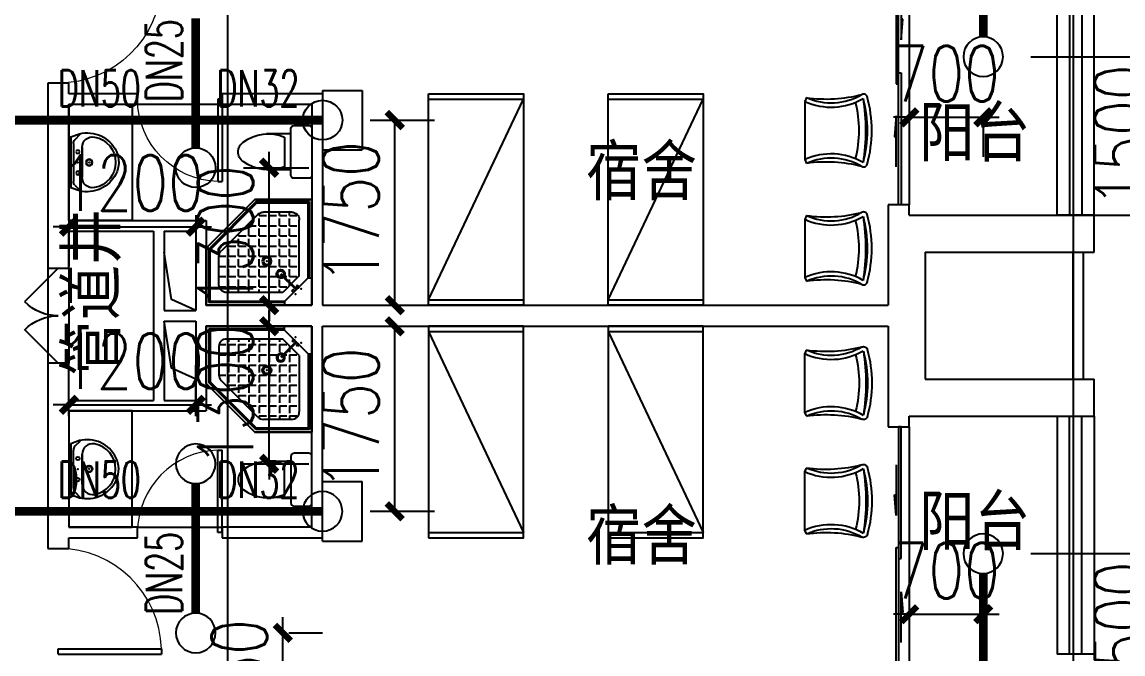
# Model space of a CAD drawing. Extents: x 0 to 2838408, y -923048 to 203859.
# Drawn here: x 2778019 to 2788435, y -512057 to -506080 of the extents above; entities that cross this region are included whole.
import ezdxf

# ---------------------------------------------------------------- set-up
doc = ezdxf.new("R2010")
doc.units = 0
doc.header["$LTSCALE"] = 1000
for name, color, linetype in [('A-Fixt', 81, 'Continuous'), ('CLAYER', 7, 'Continuous'), ('DOOR_FIRE', 4, 'Continuous'), ('DOTE', 8, 'Continuous'), ('E2-栏杆', 92, 'Continuous'), ('EQUIP_喷头', 7, 'Continuous'), ('PIPE-喷淋', 6, 'Continuous'), ('PUB_TEXT', 7, 'Continuous'), ('TEXT_喷淋', 7, 'Continuous'), ('TWT_DIM', 3, 'Continuous'), ('WALL', 9, 'Continuous'), ('WINDOW', 4, 'Continuous'), ('XREF', 8, 'Continuous'), ('洁具', 213, 'Continuous'), ('配景', 3, 'Continuous')]:
    doc.layers.add(name, color=color, linetype=linetype)
doc.styles.add('_TCH_DIM_T3', font='SIMPLEX', dxfattribs={"width": 0.75, "bigfont": 'HZTXT'})
doc.styles.add('_TWT_PIPEDN', font='SIMPLEX', dxfattribs={"width": 0.8, "height": 2.3, "bigfont": 'HZTXT'})
doc.styles.get("Standard").update_dxf_attribs({"font": 'geniso.shx', "bigfont": 'hztxt.shx'})
doc.dimstyles.new('_TWT_ARCH&&150', dxfattribs={"dimtxt": 525, "dimasz": 150, "dimexe": 375, "dimexo": 450, "dimgap": 150, "dimtad": 1, "dimdec": 0, "dimzin": 0, "dimdsep": 46, "dimtxsty": '_TCH_DIM_T3', "dimblk": 'ARCHTICK', "dimcen": 0.09, "dimclrt": 7, "dimazin": 2, "dimtfac": 1, "dimtdec": 0, "dimtix": 1, "dimtmove": 2, "dimatfit": 3, "dimfxl": 1, "dimtolj": 1, "dimtzin": 0, "dimarcsym": 0})

# ---------------------------------------------------------------- blocks, each defined once
blk = doc.blocks.new('1F平面-CAD导入_dwg_Drawing4_t3_dwg_$plan$00001613-474159-1F-927810-1F')
at = {"layer": '洁具'}
for p, q in [((-30, 250), (-170, 250)), ((-200, 170), (-430, 170)), ((-260, -140), (-260, 140)), ((-200, -170), (-200, -220)), ((-170, -250), (-30, -250))]:
    blk.add_line(p, q, dxfattribs=at)
for points in [[(-200, 220), (-200, 170), (-200, -170), (-430, -170)], [(0, -220), (0, 220)]]:
    blk.add_lwpolyline(points, dxfattribs=at)
for centre, radius, start, end in [((-170, 220), 30, 90, 180), ((-30, 220), 30, 0, 90), ((-413, -227), 398, 67.4505, 126.6381), ((-590, 0), 110, 123.4509, 236.5491), ((-413, 227), 398, 233.3619, 292.5495), ((-170, -220), 30, 180, 270), ((-30, -220), 30, 270, 0)]:
    blk.add_arc(centre, radius, start, end, dxfattribs=at)
blk = doc.blocks.new('$lvtry$00000169')
at = {"color": 0}
for p, q in [((259, -36), (259, 0)), ((259, -36), (36, -259)), ((259, -24), (976, -24)), ((259, -36), (964, -36)), ((964, -36), (976, -24)), ((964, -36), (964, -525)), ((976, -24), (976, -530)), ((276, -120), (120, -276)), ((144, -151), (291, -298)), ((151, -144), (298, -291)), ((270, -213), (270, -143)), ((276, -120), (808, -120)), ((366, -213), (366, -143)), ((462, -213), (462, -143)), ((558, -213), (558, -143)), ((655, -213), (655, -143)), ((751, -213), (751, -143)), ((847, -213), (847, -143)), ((880, -192), (880, -460)), ((36, -259), (0, -259)), ((24, -259), (24, -976)), ((36, -259), (36, -964)), ((120, -276), (120, -808)), ((120, -309), (147, -309)), ((173, -309), (173, -239)), ((173, -309), (243, -309)), ((183, -213), (205, -213)), ((220, -213), (243, -213)), ((270, -213), (340, -213)), ((270, -263), (270, -239)), ((334, -309), (340, -309)), ((366, -213), (436, -213)), ((366, -309), (366, -239)), ((366, -309), (436, -309)), ((462, -213), (532, -213)), ((462, -309), (462, -239)), ((462, -309), (532, -309)), ((558, -213), (628, -213)), ((558, -309), (558, -239)), ((558, -309), (628, -309)), ((655, -213), (725, -213)), ((655, -309), (655, -239)), ((655, -309), (725, -309)), ((751, -213), (821, -213)), ((751, -309), (751, -239)), ((751, -309), (821, -309)), ((847, -213), (880, -213)), ((847, -309), (847, -239)), ((847, -309), (880, -309)), ((120, -405), (147, -405)), ((173, -405), (173, -335)), ((173, -405), (243, -405)), ((270, -405), (270, -335)), ((270, -405), (340, -405)), ((366, -405), (366, -335)), ((366, -405), (379, -405)), ((462, -405), (462, -335)), ((462, -405), (532, -405)), ((558, -405), (558, -335)), ((558, -405), (628, -405)), ((655, -405), (655, -335)), ((655, -405), (725, -405)), ((751, -405), (751, -335)), ((751, -405), (821, -405)), ((847, -405), (847, -335)), ((847, -405), (880, -405)), ((120, -501), (147, -501)), ((173, -501), (173, -431)), ((173, -501), (243, -501)), ((270, -501), (270, -431)), ((270, -501), (340, -501)), ((366, -501), (366, -431)), ((366, -501), (436, -501)), ((462, -501), (462, -431)), ((462, -501), (532, -501)), ((859, -511), (511, -859)), ((558, -501), (558, -431)), ((558, -501), (628, -501)), ((655, -501), (655, -431)), ((655, -501), (725, -501)), ((751, -501), (751, -431)), ((751, -501), (821, -501)), ((847, -501), (847, -431)), ((847, -501), (867, -501)), ((120, -598), (147, -598)), ((173, -598), (173, -528)), ((173, -598), (243, -598)), ((173, -694), (173, -624)), ((270, -598), (270, -528)), ((270, -598), (340, -598)), ((270, -694), (270, -624)), ((366, -598), (366, -528)), ((366, -598), (436, -598)), ((366, -694), (366, -624)), ((462, -598), (462, -528)), ((462, -598), (532, -598)), ((462, -694), (462, -624)), ((964, -525), (525, -964)), ((976, -530), (530, -976)), ((558, -598), (558, -528)), ((558, -598), (628, -598)), ((558, -694), (558, -624)), ((655, -598), (655, -528)), ((655, -598), (725, -598)), ((655, -694), (655, -624)), ((751, -598), (751, -528)), ((751, -598), (773, -598)), ((964, -525), (976, -530)), ((120, -694), (147, -694)), ((173, -694), (243, -694)), ((173, -790), (173, -720)), ((270, -694), (340, -694)), ((270, -790), (270, -720)), ((366, -694), (436, -694)), ((366, -790), (366, -720)), ((462, -694), (532, -694)), ((462, -790), (462, -720)), ((558, -694), (628, -694)), ((558, -790), (558, -720)), ((655, -694), (676, -694)), ((120, -790), (147, -790)), ((173, -790), (243, -790)), ((173, -878), (173, -816)), ((270, -790), (340, -790)), ((270, -880), (270, -816)), ((366, -790), (436, -790)), ((366, -880), (366, -816)), ((462, -790), (532, -790)), ((462, -880), (462, -816)), ((558, -790), (580, -790)), ((192, -880), (460, -880)), ((36, -964), (24, -976)), ((24, -976), (530, -976)), ((36, -964), (525, -964)), ((525, -964), (530, -976))]:
    blk.add_line(p, q, dxfattribs=at)
blk.add_lwpolyline([(0, 0), (0, -1000), (540, -1000), (1000, -540), (1000, 0)], close=True)
for points in [[(0, 0), (0, -1000)], [(0, 0), (1000, 0)], [(1000, 0), (1000, -540)], [(136, -190), (148, -178), (132, -162), (121, -174)], [(190, -136), (178, -148), (162, -132), (174, -121)], [(1000, -540), (540, -1000)], [(0, -1000), (540, -1000)]]:
    blk.add_lwpolyline(points, close=True, dxfattribs=at)
for radius in [43.8, 31.1]:
    blk.add_circle((416, -428), radius, dxfattribs=at)
for centre, radius, start, end in [((808, -192), 72, 0, 90), ((296, -296), 40.6, 142.583, 128.4197), ((296, -296), 28.6, 145.828, 125.6599), ((808, -460), 72, 315, 0), ((192, -808), 72, 180, 270), ((460, -808), 72, 270, 315)]:
    blk.add_arc(centre, radius, start, end, dxfattribs=at)
for p in [(156, -102, 0), (103, -156, 0), (416, -428, 0)]:
    blk.add_point(p, dxfattribs=at)
blk = doc.blocks.new('$lvtry$00000178')
at = {"color": 0}
for p, q in [((-238, 0), (238, 0)), ((-214, -36), (-272, -91)), ((-180, -23), (180, -23)), ((216, -37), (268, -91)), ((-142, -105), (140, -105)), ((140, -105), (-142, -105))]:
    blk.add_line(p, q, dxfattribs=at)
blk.add_lwpolyline([(-104, -430, 0.224698), (110, -425, 0.348046), (269, -79), (239, 0), (-241, 0), (-271, -79, 0.356844)], format="xyb", close=True, dxfattribs=at)
for centre, radius in [((-100, -65), 16.3), ((100, -65), 16.3), ((1, -172), 31.6)]:
    blk.add_circle(centre, radius, dxfattribs=at)
at = {"color": 0, "lineweight": 13}
blk.add_circle((1, -172), 23, dxfattribs=at)
at = {"color": 0}
for centre, radius, start, end in [((-180, -73), 50, 90, 133.181), ((180, -73), 50, 44.5607, 90), ((-142, -205), 100, 90, 190.5602), ((140, -205), 100, 349.4398, 90), ((-1, -179), 243, 190.5602, 349.4398)]:
    blk.add_arc(centre, radius, start, end, dxfattribs=at)
for p in [(0, -65), (1, -172)]:
    blk.add_point(p, dxfattribs=at)
blk = doc.blocks.new('A$C70365C93')
at = {"layer": '洁具'}
blk.add_lwpolyline([(-1900, 2300), (-1900, 1700), (-800, 1700), (-800, 2300)], close=True, dxfattribs=at)
blk.add_blockref('$lvtry$00000178', (-1350, 2280), dxfattribs=at)
at = {"layer": '洁具', "rotation": 180}
blk.add_blockref('$lvtry$00000169', (0, 0), dxfattribs=at)
at = {"layer": '洁具', "extrusion": (0, 0, -1), "xscale": -1, "zscale": -1, "rotation": 90}
blk.add_blockref('1F平面-CAD导入_dwg_Drawing4_t3_dwg_$plan$00001613-474159-1F-927810-1F', (1450, 0), dxfattribs=at)
blk = doc.blocks.new('单人床')
at = {"layer": 'A-Fixt'}
for p, q in [((47774, 13973), (48674, 13973)), ((47774, 12073), (48674, 13973)), ((47774, 12073), (48674, 12073))]:
    blk.add_line(p, q, dxfattribs=at)
blk.add_lwpolyline([(47774, 14023), (48674, 14023), (48674, 12023), (47774, 12023), (47774, 14023)], dxfattribs=at)
blk = doc.blocks.new('CH_AP01')
for p, q in [((-311, 17), (-275, 0)), ((-275, 0), (275, 0)), ((275, 0), (311, 17))]:
    blk.add_line(p, q)
for centre, radius, start, end in [((0, -579), 1213, 74.7104, 105.2896), ((-307, 555), 37.8, 100.1859, 202.8359), ((-1658, 202), 1360, 352.1659, 14.4283), ((-824, 250), 563, 335.5038, 31.0903), ((0, -579), 1173, 75.0287, 104.9713), ((0, -1278), 1857, 80.611, 99.389), ((-824, 250), 603, 335.5038, 30.2691), ((824, 250), 603, 149.7309, 204.4962), ((824, 250), 563, 148.9097, 204.4962), ((1658, 202), 1360, 165.5717, 187.8341), ((307, 555), 37.8, 337.1641, 79.8141), ((0, -579), 1093, 75.8767, 104.1233)]:
    blk.add_arc(centre, radius, start, end)
blk = doc.blocks.new('A$C61295E98')
at = {"color": 3}
for p, q in [((544, 598), (0, 598)), ((0, 598), (0, 0)), ((161, 598), (161, 0)), ((170, 0), (170, 598)), ((603, 572), (603, 26)), ((624, 518), (624, 80)), ((544, 0), (0, 0))]:
    blk.add_line(p, q, dxfattribs=at)
for points in [[(82, 540), (75, 540), (75, 577), (82, 577)], [(82, 453), (75, 453), (75, 490), (82, 490)], [(82, 353), (75, 353), (75, 389), (82, 389)]]:
    blk.add_lwpolyline(points, close=True, dxfattribs=at)
for centre in [(74, 250), (74, 164), (74, 71)]:
    blk.add_circle(centre, 15.7, dxfattribs=at)
for centre, start, end in [((544, 518), 360, 90), ((544, 80), 270, 0)]:
    blk.add_arc(centre, 80, start, end, dxfattribs=at)
blk = doc.blocks.new('宿舍')
at = {"layer": 'A-Fixt'}
for p, q in [((47854, 13802), (48354, 15702)), ((48354, 13802), (47854, 15702)), ((47854, 13802), (48354, 13802))]:
    blk.add_line(p, q, dxfattribs=at)
for points in [[(47854, 8602), (48354, 8602), (48354, 15702), (47854, 15702)], [(47854, 10676), (47970, 10676), (47970, 11743), (47854, 11743)]]:
    blk.add_lwpolyline(points, close=True, dxfattribs=at)
at = {"xscale": -1, "rotation": 90}
for p in [(63677, 60475), (63677, 58775)]:
    blk.add_blockref('单人床', p, dxfattribs=at)
at = {"layer": 'A-Fixt', "xscale": -1, "rotation": 180}
for p in [(50002, 9140), (51117, 9140)]:
    blk.add_blockref('CH_AP01', p, dxfattribs=at)
at = {"layer": '配景', "color": 252}
blk.add_blockref('A$C61295E98', (47854, 7097), dxfattribs=at)
blk = doc.blocks.new('$DorLib2D$00000131')
at = {"color": 0, "linetype": 'Continuous'}
for p, q in [((0.15, 0.125), (0.2319, 0.1973)), ((0.2319, 0.1973), (0.2319, 0.125)), ((-0.5, 0.125), (-0.5, 0)), ((0.0192, 0.125), (-0.5, 0.125)), ((0.0192, 0), (0.0192, 0.125)), ((0.35, 0.125), (0.15, 0.125)), ((-0.5, 0), (0.0192, 0)), ((-0.024, 0), (0.5, 0)), ((-0.024, -0.125), (-0.024, 0)), ((0.5, 0), (0.5, -0.125)), ((-0.35, -0.125), (-0.15, -0.125)), ((-0.2319, -0.1973), (-0.2319, -0.125)), ((-0.15, -0.125), (-0.2319, -0.1973)), ((0.5, -0.125), (-0.024, -0.125))]:
    blk.add_line(p, q, dxfattribs=at)
blk = doc.blocks.new('$WINLIB2D$00000001')
at = {"color": 0}
for points in [[(-0.5, 0.5), (-0.5, -0.5)], [(-0.5, 0.5), (0.5, 0.5)], [(0.5, -0.5), (0.5, 0.5)], [(0.5, 0.1667), (-0.5, 0.1667)], [(0.5, -0.1667), (-0.5, -0.1667)], [(-0.5, -0.5), (0.5, -0.5)]]:
    blk.add_lwpolyline(points, dxfattribs=at)
blk = doc.blocks.new('$DorLib2D$00000116')
at = {"color": 0}
for p, q in [((-0.5, 0), (-0.146, 0.354)), ((0.5, 0), (0.146, 0.354))]:
    blk.add_line(p, q, dxfattribs=at)
for centre, start, end in [((-0.5, 0), 0, 45), ((0.5, 0), 135, 180)]:
    blk.add_arc(centre, 0.5, start, end, dxfattribs=at)
blk = doc.blocks.new('$DorLib2D$00000001')
for p, q in [((0.45, 0.975), (0.5, 0.975)), ((0.45, 0), (0.45, 0.975)), ((0.5, 0), (0.5, 0.975)), ((0.5, 0), (0.45, 0))]:
    blk.add_line(p, q)
at = {"lineweight": 13}
blk.add_arc((0.475, 0), 0.975, 91.4693, 180, dxfattribs=at)
blk = doc.blocks.new('3F1')
for points in [[(2443616.7, -508808.3), (2443386.5, -508704.7), (2443316.7, -508258.3)], [(2443616.7, -509458.3), (2443386.5, -509354.7), (2443316.7, -508908.3)]]:
    blk.add_lwpolyline(points)
at = {"layer": 'DOOR_FIRE'}
for p, q in [((2442216.7, -508408.3), (2442216.7, -509308.3)), ((2442416.7, -508408.3), (2442416.7, -509308.3))]:
    blk.add_line(p, q, dxfattribs=at)
at = {"layer": 'DOTE'}
for p, q in [((2443916.7, -467258.3), (2443916.7, -550458.3)), ((2451916.7, -467258.3), (2451916.7, -550458.3))]:
    blk.add_line(p, q, dxfattribs=at)
at = {"layer": 'E2-栏杆'}
for points in [[(2451916.7, -509458.3), (2451916.7, -508258.3)], [(2452016.7, -509458.3), (2452016.7, -508258.3)]]:
    blk.add_lwpolyline(points, dxfattribs=at)
at = {"layer": 'WALL'}
for p, q in [((2442416.7, -506658.3), (2442216.7, -506658.3)), ((2442216.7, -506658.3), (2442216.7, -506758.3)), ((2442416.7, -506758.3), (2442416.7, -506658.3)), ((2442216.7, -506758.3), (2442216.7, -507958.3)), ((2443066.7, -506758.3), (2442416.7, -506758.3)), ((2443066.7, -506858.3), (2443066.7, -506758.3)), ((2444816.7, -506758.3), (2443866.7, -506758.3)), ((2443866.7, -506758.3), (2443866.7, -506858.3)), ((2444816.7, -506758.3), (2444816.7, -508758.3)), ((2442416.7, -506858.3), (2442416.7, -507958.3)), ((2442416.7, -506858.3), (2443066.7, -506858.3)), ((2443866.7, -506858.3), (2444716.7, -506858.3)), ((2444716.7, -506858.3), (2444716.7, -508758.3)), ((2450366.7, -507808.3), (2450166.7, -507808.3)), ((2450166.7, -507808.3), (2450166.7, -508158.3)), ((2450366.7, -507908.3), (2450366.7, -507808.3)), ((2450366.7, -507908.3), (2451766.7, -507908.3)), ((2452116.7, -507908.3), (2451766.7, -507908.3)), ((2452116.7, -508258.3), (2452116.7, -507908.3)), ((2442216.7, -507958.3), (2442216.7, -508408.3)), ((2442416.7, -507958.3), (2443216.7, -507958.3)), ((2442416.7, -508408.3), (2442416.7, -508058.3)), ((2442416.7, -508058.3), (2443216.7, -508058.3)), ((2443216.7, -507958.3), (2443716.7, -507958.3)), ((2443216.7, -508058.3), (2443216.7, -508858.3)), ((2443316.7, -508058.3), (2443616.7, -508058.3)), ((2443316.7, -508058.3), (2443316.7, -508808.3)), ((2443616.7, -508058.3), (2443616.7, -508808.3)), ((2443716.7, -507958.3), (2443716.7, -508758.3)), ((2450166.7, -508158.3), (2450166.7, -508758.3)), ((2450516.7, -508258.3), (2450516.7, -508858.3)), ((2450516.7, -508258.3), (2452116.7, -508258.3)), ((2442216.7, -508408.3), (2442416.7, -508408.3)), ((2443716.7, -508758.3), (2444716.7, -508758.3)), ((2444816.7, -508758.3), (2450166.7, -508758.3)), ((2443216.7, -508858.3), (2443216.7, -509658.3)), ((2443316.7, -508808.3), (2443616.7, -508808.3)), ((2450516.7, -508858.3), (2450516.7, -509458.3)), ((2443316.7, -508908.3), (2443316.7, -509658.3)), ((2443316.7, -508908.3), (2443616.7, -508908.3)), ((2443616.7, -508908.3), (2443616.7, -509658.3)), ((2443716.7, -508958.3), (2443716.7, -509758.3)), ((2443716.7, -508958.3), (2444716.7, -508958.3)), ((2444716.7, -510858.3), (2444716.7, -508958.3)), ((2444816.7, -510958.3), (2444816.7, -508958.3)), ((2444816.7, -508958.3), (2450166.7, -508958.3)), ((2450166.7, -508958.3), (2450166.7, -509558.3)), ((2442416.7, -509308.3), (2442216.7, -509308.3)), ((2442216.7, -509308.3), (2442216.7, -509758.3)), ((2442416.7, -509658.3), (2442416.7, -509308.3)), ((2450516.7, -509458.3), (2452116.7, -509458.3)), ((2452116.7, -509808.3), (2452116.7, -509458.3)), ((2450166.7, -509558.3), (2450166.7, -509908.3)), ((2442416.7, -509658.3), (2443216.7, -509658.3)), ((2443316.7, -509658.3), (2443616.7, -509658.3)), ((2442216.7, -509758.3), (2442216.7, -510958.3)), ((2442416.7, -509758.3), (2442416.7, -510858.3)), ((2442416.7, -509758.3), (2443216.7, -509758.3)), ((2443216.7, -509758.3), (2443716.7, -509758.3)), ((2450366.7, -509908.3), (2450366.7, -509808.3)), ((2450366.7, -509808.3), (2451766.7, -509808.3)), ((2451766.7, -509808.3), (2452116.7, -509808.3)), ((2450166.7, -509908.3), (2450366.7, -509908.3)), ((2443066.7, -510858.3), (2442416.7, -510858.3)), ((2443066.7, -510958.3), (2443066.7, -510858.3)), ((2444716.7, -510858.3), (2443866.7, -510858.3)), ((2443866.7, -510858.3), (2443866.7, -510958.3)), ((2442216.7, -510958.3), (2442216.7, -511058.3)), ((2442416.7, -510958.3), (2443066.7, -510958.3)), ((2442416.7, -511058.3), (2442416.7, -510958.3)), ((2443866.7, -510958.3), (2444816.7, -510958.3)), ((2442216.7, -511058.3), (2442416.7, -511058.3))]:
    blk.add_line(p, q, dxfattribs=at)
at = {"layer": 'WINDOW'}
for p, q in [((2450366.7, -505408.3), (2450366.7, -507808.3)), ((2443066.7, -506858.3), (2443866.7, -506858.3)), ((2450366.7, -509908.3), (2450366.7, -512308.3)), ((2443066.7, -510858.3), (2443866.7, -510858.3))]:
    blk.add_line(p, q, dxfattribs=at)
at = {"xscale": -1, "rotation": 89.99999999992463}
for name, p in [('宿舍', (2458518.4, -457104.4)), ('A$C70365C93', (2444716.7, -508758.3))]:
    blk.add_blockref(name, p, dxfattribs=at)
for name, p, rotation in [('A$C70365C93', (2444716.7, -508958.3), 89.99999999999997), ('宿舍', (2458518.4, -560612.1), 90.0000000045906)]:
    blk.add_blockref(name, p, dxfattribs=dict(rotation=rotation))
at = {"layer": 'DOOR_FIRE', "xscale": 900, "yscale": -900, "zscale": 200, "rotation": 269.9999999999852}
blk.add_blockref('$DorLib2D$00000116', (2442316.7, -508858.3), dxfattribs=at)
at = {"layer": 'WINDOW'}
for name, p, xscale, yscale, zscale, rotation in [('$DorLib2D$00000131', (2450266.7, -506608.3), -2400, 200, -2400, 270), ('$DorLib2D$00000001', (2442316.7, -506158.3), 1000, -1000, 1000, 89.99999999999298), ('$WINLIB2D$00000001', (2451941.7, -506783.3), 2249.999999993481, 350, 2249.999999993481, 90), ('$WINLIB2D$00000001', (2451941.7, -510933.3), -2249.999999993481, 350, -2249.999999993481, 90), ('$DorLib2D$00000131', (2450266.7, -511108.3), 2400, 200, 2400, 270), ('$DorLib2D$00000001', (2442316.7, -511558.3), -1000, -1000, -1000, 90.00000000000703)]:
    blk.add_blockref(name, p, dxfattribs=dict(at, xscale=xscale, yscale=yscale, zscale=zscale, rotation=rotation))
at = {"layer": 'WINDOW', "xscale": 800, "zscale": 800}
for p, yscale in [((2443466.7, -506808.3), -800), ((2443466.7, -510908.3), 800)]:
    blk.add_blockref('$DorLib2D$00000001', p, dxfattribs=dict(at, yscale=yscale))
at = {"layer": 'CLAYER'}
blk.add_text('管道井', height=525, rotation=90, dxfattribs=at).set_placement((2442903.7, -509425.9))
at = {"layer": 'PUB_TEXT'}
for s, p in [('阳台', (2450461.5, -507400.5)), ('宿舍', (2447308.9, -507766.2)), ('阳台', (2450461.5, -511076)), ('宿舍', (2447308.9, -511211.6))]:
    blk.add_text(s, height=525, dxfattribs=at).set_placement(p)
blk = doc.blocks.new('_ArchTick')
at = {"color": 0, "linetype": 'ByBlock', "const_width": 0.4}
blk.add_lwpolyline([(-0.5, -0.5), (0.5, 0.5)], dxfattribs=at)
blk = doc.blocks.new('*D2258')
at = {"layer": 'Defpoints', "color": 0, "linetype": 'ByBlock', "transparency": 16777216}
for p in [(2787113, -511108), (2788844, -511108), (2787113, -512608)]:
    blk.add_point(p, dxfattribs=at)
at = {"layer": 'TWT_DIM', "color": 0, "linetype": 'ByBlock', "lineweight": -2, "transparency": 16777216}
for p, q in [((2788844, -511108), (2788844, -510958)), ((2787563, -511108), (2789219, -511108)), ((2788844, -512608), (2788844, -511108)), ((2787563, -512608), (2789219, -512608)), ((2788844, -512608), (2788844, -512758))]:
    blk.add_line(p, q, dxfattribs=at)
at = {"layer": 'TWT_DIM', "color": 0, "linetype": 'ByBlock', "lineweight": -2, "transparency": 16777216, "xscale": 150, "yscale": 150, "zscale": 150}
for p, rotation in [((2788844, -511108), 270), ((2788844, -512608), 90)]:
    blk.add_blockref('_ArchTick', p, dxfattribs=dict(at, rotation=rotation))
at = {"layer": 'TWT_DIM', "color": 7, "linetype": 'ByBlock', "transparency": 16777216, "insert": (2788431, -511858), "char_height": 525, "attachment_point": 5, "rotation": 90, "style": '_TCH_DIM_T3'}
blk.add_mtext('\\A1;1500', dxfattribs=at)
blk = doc.blocks.new('*D2259')
at = {"layer": 'Defpoints', "color": 0, "linetype": 'ByBlock', "transparency": 16777216}
for p in [(2786413, -511208), (2787113, -511208), (2787113, -511681)]:
    blk.add_point(p, dxfattribs=at)
at = {"layer": 'TWT_DIM', "color": 0, "linetype": 'ByBlock', "lineweight": -2, "transparency": 16777216}
for p, q in [((2786413, -511681), (2786263, -511681)), ((2786413, -511658), (2786413, -512056)), ((2786413, -511681), (2787113, -511681)), ((2787113, -511658), (2787113, -512056)), ((2787113, -511681), (2787263, -511681))]:
    blk.add_line(p, q, dxfattribs=at)
at = {"layer": 'TWT_DIM', "color": 0, "linetype": 'ByBlock', "lineweight": -2, "transparency": 16777216, "xscale": 150, "yscale": 150, "zscale": 150}
blk.add_blockref('_ArchTick', (2786413, -511681), dxfattribs=at)
at = {"layer": 'TWT_DIM', "color": 0, "linetype": 'ByBlock', "lineweight": -2, "transparency": 16777216, "xscale": 150, "yscale": 150, "zscale": 150, "rotation": 180}
blk.add_blockref('_ArchTick', (2787113, -511681), dxfattribs=at)
at = {"layer": 'TWT_DIM', "color": 7, "linetype": 'ByBlock', "transparency": 16777216, "insert": (2786763, -511269), "char_height": 525, "attachment_point": 5, "style": '_TCH_DIM_T3'}
blk.add_mtext('\\A1;700', dxfattribs=at)
blk = doc.blocks.new('*D2268')
at = {"layer": 'Defpoints', "color": 0, "linetype": 'ByBlock', "transparency": 16777216}
for p in [(2779663, -507458), (2780357, -507458), (2779663, -508758)]:
    blk.add_point(p, dxfattribs=at)
at = {"layer": 'TWT_DIM', "color": 0, "linetype": 'ByBlock', "lineweight": -2, "transparency": 16777216}
for p, q in [((2780357, -507458), (2780357, -507308)), ((2780113, -507458), (2780732, -507458)), ((2780357, -508758), (2780357, -507458)), ((2780113, -508758), (2780732, -508758)), ((2780357, -508758), (2780357, -508908))]:
    blk.add_line(p, q, dxfattribs=at)
at = {"layer": 'TWT_DIM', "color": 0, "linetype": 'ByBlock', "lineweight": -2, "transparency": 16777216, "xscale": 150, "yscale": 150, "zscale": 150}
for p, rotation in [((2780357, -507458), 270), ((2780357, -508758), 90)]:
    blk.add_blockref('_ArchTick', p, dxfattribs=dict(at, rotation=rotation))
at = {"layer": 'TWT_DIM', "color": 7, "linetype": 'ByBlock', "transparency": 16777216, "insert": (2779945, -508108), "char_height": 525, "attachment_point": 5, "rotation": 90, "style": '_TCH_DIM_T3'}
blk.add_mtext('\\A1;1300', dxfattribs=at)
blk = doc.blocks.new('*D2269')
at = {"layer": 'Defpoints', "color": 0, "linetype": 'ByBlock', "transparency": 16777216}
for p in [(2779663, -508958), (2780357, -508958), (2779663, -510258)]:
    blk.add_point(p, dxfattribs=at)
at = {"layer": 'TWT_DIM', "color": 0, "linetype": 'ByBlock', "lineweight": -2, "transparency": 16777216}
for p, q in [((2780357, -508958), (2780357, -508808)), ((2780113, -508958), (2780732, -508958)), ((2780357, -510258), (2780357, -508958)), ((2780113, -510258), (2780732, -510258)), ((2780357, -510258), (2780357, -510408))]:
    blk.add_line(p, q, dxfattribs=at)
at = {"layer": 'TWT_DIM', "color": 0, "linetype": 'ByBlock', "lineweight": -2, "transparency": 16777216, "xscale": 150, "yscale": 150, "zscale": 150}
for p, rotation in [((2780357, -508958), 270), ((2780357, -510258), 90)]:
    blk.add_blockref('_ArchTick', p, dxfattribs=dict(at, rotation=rotation))
at = {"layer": 'TWT_DIM', "color": 7, "linetype": 'ByBlock', "transparency": 16777216, "insert": (2779945, -509608), "char_height": 525, "attachment_point": 5, "rotation": 90, "style": '_TCH_DIM_T3'}
blk.add_mtext('\\A1;1300', dxfattribs=at)
blk = doc.blocks.new('*D2270')
at = {"layer": 'Defpoints', "color": 0, "linetype": 'ByBlock', "transparency": 16777216}
for p in [(2780863, -508958), (2781545, -508958), (2780863, -510708)]:
    blk.add_point(p, dxfattribs=at)
at = {"layer": 'TWT_DIM', "color": 0, "linetype": 'ByBlock', "lineweight": -2, "transparency": 16777216}
for p, q in [((2781313, -508958), (2781920, -508958)), ((2781545, -510708), (2781545, -508958)), ((2781313, -510708), (2781920, -510708))]:
    blk.add_line(p, q, dxfattribs=at)
at = {"layer": 'TWT_DIM', "color": 0, "linetype": 'ByBlock', "lineweight": -2, "transparency": 16777216, "xscale": 150, "yscale": 150, "zscale": 150}
for p, rotation in [((2781545, -508958), 90), ((2781545, -510708), 270)]:
    blk.add_blockref('_ArchTick', p, dxfattribs=dict(at, rotation=rotation))
at = {"layer": 'TWT_DIM', "color": 7, "linetype": 'ByBlock', "transparency": 16777216, "insert": (2781132, -509833), "char_height": 525, "attachment_point": 5, "rotation": 90, "style": '_TCH_DIM_T3'}
blk.add_mtext('\\A1;1750', dxfattribs=at)
blk = doc.blocks.new('*D2271')
at = {"layer": 'Defpoints', "color": 0, "linetype": 'ByBlock', "transparency": 16777216}
for p in [(2780094, -511858), (2780487, -511858), (2780094, -512608)]:
    blk.add_point(p, dxfattribs=at)
at = {"layer": 'TWT_DIM', "color": 0, "linetype": 'ByBlock', "lineweight": -2, "transparency": 16777216}
for p, q in [((2780487, -511858), (2780487, -511708)), ((2780487, -512608), (2780487, -511858)), ((2780544, -511858), (2780862, -511858)), ((2780487, -512608), (2780487, -512758)), ((2780544, -512608), (2780862, -512608))]:
    blk.add_line(p, q, dxfattribs=at)
at = {"layer": 'TWT_DIM', "color": 0, "linetype": 'ByBlock', "lineweight": -2, "transparency": 16777216, "xscale": 150, "yscale": 150, "zscale": 150}
for p, rotation in [((2780487, -511858), 270), ((2780487, -512608), 90)]:
    blk.add_blockref('_ArchTick', p, dxfattribs=dict(at, rotation=rotation))
at = {"layer": 'TWT_DIM', "color": 7, "linetype": 'ByBlock', "transparency": 16777216, "insert": (2780075, -512233), "char_height": 525, "attachment_point": 5, "rotation": 90, "style": '_TCH_DIM_T3'}
blk.add_mtext('\\A1;750', dxfattribs=at)
blk = doc.blocks.new('*D2272')
at = {"layer": 'Defpoints', "color": 0, "linetype": 'ByBlock', "transparency": 16777216}
for p in [(2779663, -509701), (2778463, -510258), (2779663, -510258)]:
    blk.add_point(p, dxfattribs=at)
at = {"layer": 'TWT_DIM', "color": 0, "linetype": 'ByBlock', "lineweight": -2, "transparency": 16777216}
for p, q in [((2778463, -509808), (2778463, -509326)), ((2779663, -509808), (2779663, -509326)), ((2778463, -509701), (2778313, -509701)), ((2778463, -509701), (2779663, -509701)), ((2779663, -509701), (2779813, -509701))]:
    blk.add_line(p, q, dxfattribs=at)
at = {"layer": 'TWT_DIM', "color": 0, "linetype": 'ByBlock', "lineweight": -2, "transparency": 16777216, "xscale": 150, "yscale": 150, "zscale": 150}
blk.add_blockref('_ArchTick', (2778463, -509701), dxfattribs=at)
at = {"layer": 'TWT_DIM', "color": 0, "linetype": 'ByBlock', "lineweight": -2, "transparency": 16777216, "xscale": 150, "yscale": 150, "zscale": 150, "rotation": 180}
blk.add_blockref('_ArchTick', (2779663, -509701), dxfattribs=at)
at = {"layer": 'TWT_DIM', "color": 7, "linetype": 'ByBlock', "transparency": 16777216, "insert": (2779063, -509288), "char_height": 525, "attachment_point": 5, "style": '_TCH_DIM_T3'}
blk.add_mtext('\\A1;1200', dxfattribs=at)
blk = doc.blocks.new('*D2273')
at = {"layer": 'Defpoints', "color": 0, "linetype": 'ByBlock', "transparency": 16777216}
for p in [(2780863, -507008), (2781545, -507008), (2780863, -508758)]:
    blk.add_point(p, dxfattribs=at)
at = {"layer": 'TWT_DIM', "color": 0, "linetype": 'ByBlock', "lineweight": -2, "transparency": 16777216}
for p, q in [((2781313, -507008), (2781920, -507008)), ((2781545, -508758), (2781545, -507008)), ((2781313, -508758), (2781920, -508758))]:
    blk.add_line(p, q, dxfattribs=at)
at = {"layer": 'TWT_DIM', "color": 0, "linetype": 'ByBlock', "lineweight": -2, "transparency": 16777216, "xscale": 150, "yscale": 150, "zscale": 150}
for p, rotation in [((2781545, -507008), 90), ((2781545, -508758), 270)]:
    blk.add_blockref('_ArchTick', p, dxfattribs=dict(at, rotation=rotation))
at = {"layer": 'TWT_DIM', "color": 7, "linetype": 'ByBlock', "transparency": 16777216, "insert": (2781132, -507883), "char_height": 525, "attachment_point": 5, "rotation": 90, "style": '_TCH_DIM_T3'}
blk.add_mtext('\\A1;1750', dxfattribs=at)
blk = doc.blocks.new('*D2275')
at = {"layer": 'Defpoints', "color": 0, "linetype": 'ByBlock', "transparency": 16777216}
for p in [(2778463, -507458), (2779663, -507458), (2779663, -508016)]:
    blk.add_point(p, dxfattribs=at)
at = {"layer": 'TWT_DIM', "color": 0, "linetype": 'ByBlock', "lineweight": -2, "transparency": 16777216}
for p, q in [((2778463, -507908), (2778463, -508391)), ((2779663, -507908), (2779663, -508391)), ((2778463, -508016), (2778313, -508016)), ((2778463, -508016), (2779663, -508016)), ((2779663, -508016), (2779813, -508016))]:
    blk.add_line(p, q, dxfattribs=at)
at = {"layer": 'TWT_DIM', "color": 0, "linetype": 'ByBlock', "lineweight": -2, "transparency": 16777216, "xscale": 150, "yscale": 150, "zscale": 150}
blk.add_blockref('_ArchTick', (2778463, -508016), dxfattribs=at)
at = {"layer": 'TWT_DIM', "color": 0, "linetype": 'ByBlock', "lineweight": -2, "transparency": 16777216, "xscale": 150, "yscale": 150, "zscale": 150, "rotation": 180}
blk.add_blockref('_ArchTick', (2779663, -508016), dxfattribs=at)
at = {"layer": 'TWT_DIM', "color": 7, "linetype": 'ByBlock', "transparency": 16777216, "insert": (2779063, -507603), "char_height": 525, "attachment_point": 5, "style": '_TCH_DIM_T3'}
blk.add_mtext('\\A1;1200', dxfattribs=at)
blk = doc.blocks.new('*D2282')
at = {"layer": 'Defpoints', "color": 0, "linetype": 'ByBlock', "transparency": 16777216}
for p in [(2787113, -506408), (2788844, -506408), (2787113, -507908)]:
    blk.add_point(p, dxfattribs=at)
at = {"layer": 'TWT_DIM', "color": 0, "linetype": 'ByBlock', "lineweight": -2, "transparency": 16777216}
for p, q in [((2788844, -506408), (2788844, -506258)), ((2787563, -506408), (2789219, -506408)), ((2788844, -507908), (2788844, -506408)), ((2787563, -507908), (2789219, -507908)), ((2788844, -507908), (2788844, -508058))]:
    blk.add_line(p, q, dxfattribs=at)
at = {"layer": 'TWT_DIM', "color": 0, "linetype": 'ByBlock', "lineweight": -2, "transparency": 16777216, "xscale": 150, "yscale": 150, "zscale": 150}
for p, rotation in [((2788844, -506408), 270), ((2788844, -507908), 90)]:
    blk.add_blockref('_ArchTick', p, dxfattribs=dict(at, rotation=rotation))
at = {"layer": 'TWT_DIM', "color": 7, "linetype": 'ByBlock', "transparency": 16777216, "insert": (2788431, -507158), "char_height": 525, "attachment_point": 5, "rotation": 90, "style": '_TCH_DIM_T3'}
blk.add_mtext('\\A1;1500', dxfattribs=at)
blk = doc.blocks.new('*D2283')
at = {"layer": 'Defpoints', "color": 0, "linetype": 'ByBlock', "transparency": 16777216}
for p in [(2786413, -506508), (2787113, -506508), (2787113, -506981)]:
    blk.add_point(p, dxfattribs=at)
at = {"layer": 'TWT_DIM', "color": 0, "linetype": 'ByBlock', "lineweight": -2, "transparency": 16777216}
for p, q in [((2786413, -506981), (2786263, -506981)), ((2786413, -506958), (2786413, -507356)), ((2786413, -506981), (2787113, -506981)), ((2787113, -506958), (2787113, -507356)), ((2787113, -506981), (2787263, -506981))]:
    blk.add_line(p, q, dxfattribs=at)
at = {"layer": 'TWT_DIM', "color": 0, "linetype": 'ByBlock', "lineweight": -2, "transparency": 16777216, "xscale": 150, "yscale": 150, "zscale": 150}
blk.add_blockref('_ArchTick', (2786413, -506981), dxfattribs=at)
at = {"layer": 'TWT_DIM', "color": 0, "linetype": 'ByBlock', "lineweight": -2, "transparency": 16777216, "xscale": 150, "yscale": 150, "zscale": 150, "rotation": 180}
blk.add_blockref('_ArchTick', (2787113, -506981), dxfattribs=at)
at = {"layer": 'TWT_DIM', "color": 7, "linetype": 'ByBlock', "transparency": 16777216, "insert": (2786763, -506569), "char_height": 525, "attachment_point": 5, "style": '_TCH_DIM_T3'}
blk.add_mtext('\\A1;700', dxfattribs=at)
blk = doc.blocks.new('$TwtSys$00000125')
blk.add_circle((0, 0, 0), 1)
blk = doc.blocks.new('$TwtSys$00000131')
for p, q in [((-1.5, 0), (-1.5, 2)), ((-1.5, 2), (1.5, 2)), ((1.5, 0, 0), (1.5, 2, 0)), ((-1.5, 0), (-1, 0)), ((1, 0, 0), (1.5, 0, 0))]:
    blk.add_line(p, q)
blk.add_circle((0, 0), 1)

msp = doc.modelspace()

# ---------------------------------------------------------------- linework, layer by layer
at = {"layer": 'PIPE-喷淋', "linetype": 'ByBlock', "ltscale": 1.5, "const_width": 82.5}
for points in [[(2787112.5, -506220.8), (2787112.5, -503445.8)], [(2779662.5, -506045.8), (2779662.5, -507008.3)], [(2779662.5, -507008.3), (2777862.5, -507008.3)], [(2780862.5, -507008.3), (2779662.5, -507008.3)], [(2779662.5, -507008.3), (2779662.5, -507270.8)], [(2779662.5, -510445.8), (2779662.5, -510708.3)], [(2779662.5, -510708.3), (2777862.5, -510708.3)], [(2780862.5, -510708.3), (2779662.5, -510708.3)], [(2779662.5, -510708.3), (2779662.5, -511670.8)], [(2787112.5, -514070.8), (2787112.5, -511295.8)]]:
    msp.add_lwpolyline(points, dxfattribs=at)

# ---------------------------------------------------------------- block references
at = {"layer": 'EQUIP_喷头', "linetype": 'ByBlock', "xscale": 187.5, "yscale": -187.5, "zscale": 187.5}
for p in [(2787112.5, -506408.3), (2787112.5, -511108.3)]:
    msp.add_blockref('$TwtSys$00000125', p, dxfattribs=at)
at = {"layer": 'EQUIP_喷头', "linetype": 'ByBlock', "xscale": 187.5, "zscale": 187.5}
for name, p, yscale, rotation in [('$TwtSys$00000131', (2780862.5, -507008.3), 187.5, 270), ('$TwtSys$00000125', (2779662.5, -507458.3), 187.5, 270), ('$TwtSys$00000125', (2779662.5, -510258.3), -187.5, 89.99999999999999), ('$TwtSys$00000131', (2780862.5, -510708.3), -187.5, 89.99999999999999), ('$TwtSys$00000125', (2779662.5, -511858.3), -187.5, 89.99999999999999)]:
    msp.add_blockref(name, p, dxfattribs=dict(at, yscale=yscale, rotation=rotation))
at = {"layer": 'XREF'}
msp.add_blockref('3F1', (336045.8, 0), dxfattribs=at)

# ---------------------------------------------------------------- texts
at = {"layer": 'TEXT_喷淋', "color": 251, "linetype": 'ByBlock', "style": '_TWT_PIPEDN', "width": 0.64}
for s, rotation, p in [('DN25', 90, (2779535, -506838.1)), ('DN50', 360, (2778357.7, -510580.8)), ('DN32', 360, (2779857.7, -510580.8)), ('DN25', 90, (2779535, -511688.1))]:
    msp.add_text(s, height=345, rotation=rotation, dxfattribs=at).set_placement(p)
for s, p in [('DN50', (2778357.7, -506880.8)), ('DN32', (2779857.7, -506880.8))]:
    msp.add_text(s, height=345, dxfattribs=at).set_placement(p)

# ---------------------------------------------------------------- dimensions: what is measured, and where the dimension line sits
at = {"layer": 'TWT_DIM', "linetype": 'ByBlock'}
for p1, p2, distance, picture, middle in [((2786412.5, -506508.3), (2787112.5, -506508.3), -472.8, '*D2283', (2786762.5, -506568.5)), ((2787112.5, -507908.3), (2787112.5, -506408.3), -1731.1, '*D2282', (2788431.1, -507158.3)), ((2780862.5, -508758.3), (2780862.5, -507008.3), -682.4, '*D2273', (2781132.4, -507883.3)), ((2778462.5, -507458.3), (2779662.5, -507458.3), -557.7, '*D2275', (2779062.5, -507603.5)), ((2779662.5, -508758.3), (2779662.5, -507458.3), -694.8, '*D2268', (2779944.9, -508108.3)), ((2779662.5, -510258.3), (2779662.5, -508958.3), -694.8, '*D2269', (2779944.9, -509608.3)), ((2780862.5, -510708.3), (2780862.5, -508958.3), -682.4, '*D2270', (2781132.4, -509833.3)), ((2778462.5, -510258.3), (2779662.5, -510258.3), 557.7, '*D2272', (2779062.5, -509288)), ((2786412.5, -511208.3), (2787112.5, -511208.3), -472.8, '*D2259', (2786762.5, -511268.5)), ((2787112.5, -512608.3), (2787112.5, -511108.3), -1731.1, '*D2258', (2788431.1, -511858.3)), ((2780093.7, -512608.3), (2780093.7, -511858.3), -393.4, '*D2271', (2780074.5, -512233.3))]:
    dim = msp.add_aligned_dim(p1=p1, p2=p2, distance=distance, dimstyle='_TWT_ARCH&&150', dxfattribs=at)
    dim.commit()
    dim.dimension.update_dxf_attribs({"geometry": picture, "text_midpoint": middle})

doc.saveas('drawing.dxf')
